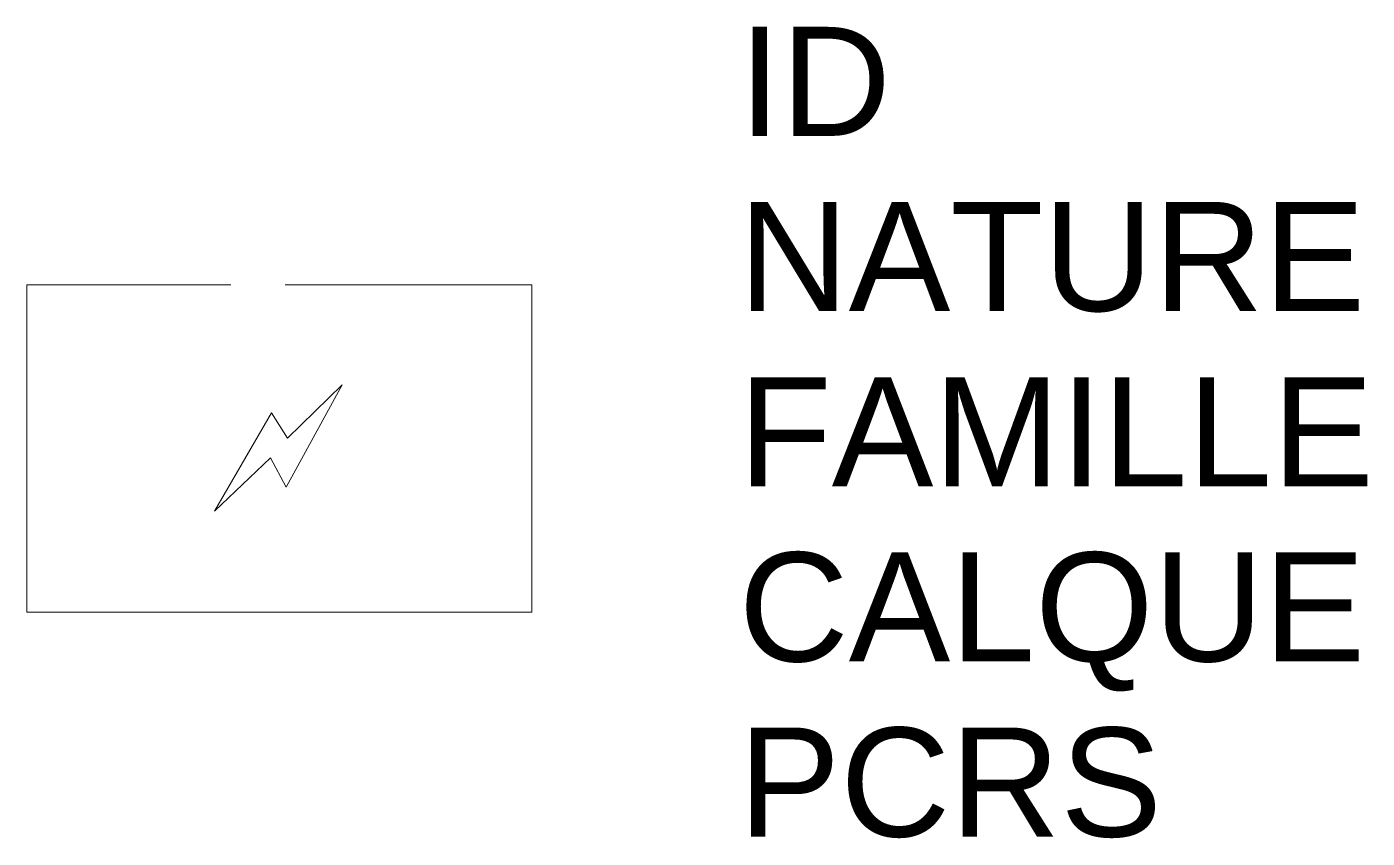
# Model space of a CAD drawing. Header units: metres. Extents: x 3079.59 to 3082.04, y 1832.84 to 1834.33.
import ezdxf

# ---------------------------------------------------------------- set-up
doc = ezdxf.new("R2010")
doc.units = ezdxf.units.M
doc.linetypes.add('Socle_Continu', pattern=[2.5, 2.5, 0])
doc.layers.add('ELECT_SCS', color=1, linetype='Socle_Continu', lineweight=13)
doc.styles.get("Standard").update_dxf_attribs({"font": 'arial.ttf'})

msp = doc.modelspace()

# ---------------------------------------------------------------- linework, layer by layer
at = {"layer": 'ELECT_SCS', "linetype": 'Socle_Continu', "flags": 128}
msp.add_lwpolyline([(3080.5123, 1833.8595), (3080.5123, 1833.2595), (3079.5861, 1833.2595), (3079.5861, 1833.8595)], close=True, dxfattribs=at)
msp.add_lwpolyline([(3079.9303, 1833.4443), (3080.035, 1833.6252), (3080.064, 1833.5786), (3080.1643, 1833.6763), (3080.0615, 1833.4884), (3080.0331, 1833.5426), (3079.9303, 1833.4443)], dxfattribs=at)

# ---------------------------------------------------------------- texts
at = {"layer": 'ELECT_SCS', "linetype": 'Socle_Continu', "flags": 9}
for tag, p, s in [('ID', (3080.8912, 1834.1328), 'FP_0409'), ('NATURE', (3080.8912, 1833.8116), 'Chambre électrique'), ('FAMILLE', (3080.8912, 1833.4903), 'Electricité'), ('CALQUE', (3080.8912, 1833.169), 'ELECT_SCS'), ('PCRS', (3080.8912, 1832.8477), 'AffleurantSymbole')]:
    msp.add_attdef(tag, p, s, height=0.2, dxfattribs=at)

doc.saveas('drawing.dxf')
